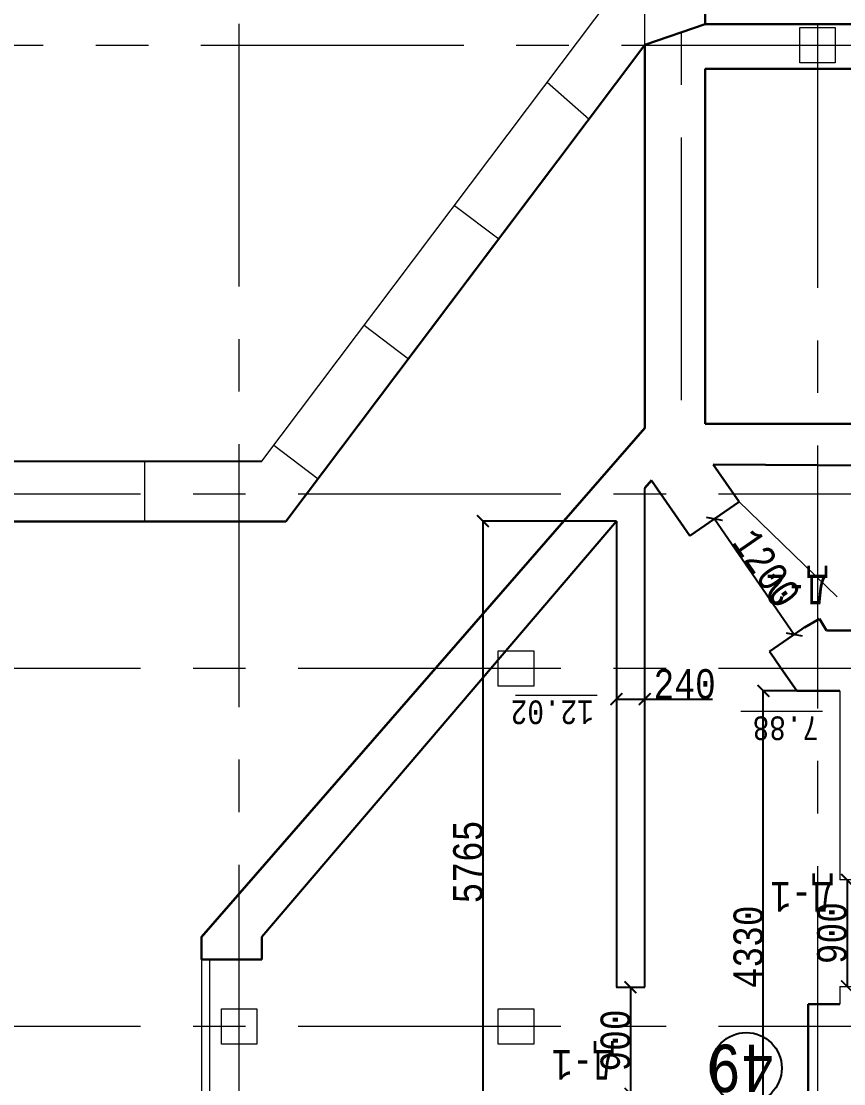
# Model space of a CAD drawing. Header units: millimetres. Extents: x -689206 to 4969298, y -1019800 to 703299.
# Drawn here: x 352163 to 359119, y -955693 to -946709 of the extents above; entities that cross this region are included whole.
import ezdxf

# ---------------------------------------------------------------- set-up
doc = ezdxf.new("R2010")
doc.units = ezdxf.units.MM
doc.linetypes.add('осеваяX2', pattern=[101.6, 63.5, -12.7, 12.7, -12.7])
for name, color, linetype, lineweight in [('несущие', 7, 'Continuous', 30), ('РАЗМЕРЫ', 7, 'Continuous', 9), ('стены', 7, 'Continuous', 20)]:
    doc.layers.add(name, color=color, linetype=linetype, lineweight=lineweight)
doc.layers.add('четотам', color=7, linetype='Continuous')
doc.styles.add('Аннотативный', font='isocteur.ttf', dxfattribs={"width": 0.7, "height": 250})
doc.dimstyles.new('Аннотативный', dxfattribs={"dimscale": 0, "dimtxt": 250, "dimasz": 100, "dimexe": 1.25, "dimexo": 0.625, "dimtad": 1, "dimdec": 0, "dimtxsty": 'Аннотативный', "dimblk": 'ARCHTICK', "dimcen": 2.5, "dimadec": 0, "dimazin": 0, "dimtfac": 1, "dimtdec": 0, "dimtmove": 0, "dimatfit": 3, "dimfxl": 1, "dimarcsym": 0})

# ---------------------------------------------------------------- blocks, each defined once
blk = doc.blocks.new('_ArchTick')
at = {"color": 0, "linetype": 'ByBlock', "const_width": 0.15}
blk.add_lwpolyline([(-0.5, -0.5), (0.5, 0.5)], dxfattribs=at)
blk = doc.blocks.new('*D4264')
at = {"layer": 'Defpoints', "color": 0, "lineweight": 5, "transparency": 16777216}
for p in [(357196.6, -950935.4), (356068.1, -956700.3), (357196.6, -956700.3)]:
    blk.add_point(p, dxfattribs=at)
at = {"layer": 'стены', "color": 0, "lineweight": -2, "transparency": 16777216}
for p, q in [((357196, -950935.4), (356066.8, -950935.4)), ((356068.1, -950935.4), (356068.1, -956700.3)), ((357196, -956700.3), (356066.8, -956700.3))]:
    blk.add_line(p, q, dxfattribs=at)
at = {"layer": 'стены', "color": 0, "lineweight": -2, "transparency": 16777216, "xscale": 100, "yscale": 100, "zscale": 100}
for p, rotation in [((356068.1, -950935.4), 90), ((356068.1, -956700.3), 270)]:
    blk.add_blockref('_ArchTick', p, dxfattribs=dict(at, rotation=rotation))
at = {"layer": 'стены', "color": 0, "lineweight": 5, "transparency": 16777216, "insert": (355942.5, -953817.8), "char_height": 250, "attachment_point": 5, "rotation": 90, "style": 'Аннотативный'}
blk.add_mtext('5765', dxfattribs=at)
blk = doc.blocks.new('*D4308')
at = {"layer": 'Defpoints', "color": 0, "lineweight": 5, "transparency": 16777216}
for p in [(359146.7, -953969.3), (359146.7, -954869.3), (359146.7, -954869.3)]:
    blk.add_point(p, dxfattribs=at)
at = {"layer": 'стены', "color": 0, "lineweight": -2, "transparency": 16777216}
for p, q in [((359146, -953969.3), (359145.4, -953969.3)), ((359146.7, -953969.3), (359146.7, -954869.3)), ((359146, -954869.3), (359145.4, -954869.3))]:
    blk.add_line(p, q, dxfattribs=at)
at = {"layer": 'стены', "color": 0, "lineweight": -2, "transparency": 16777216, "xscale": 100, "yscale": 100, "zscale": 100}
for p, rotation in [((359146.7, -953969.3), 90), ((359146.7, -954869.3), 270)]:
    blk.add_blockref('_ArchTick', p, dxfattribs=dict(at, rotation=rotation))
at = {"layer": 'стены', "color": 0, "lineweight": 5, "transparency": 16777216, "insert": (359021, -954419.3), "char_height": 250, "attachment_point": 5, "rotation": 90, "style": 'Аннотативный'}
blk.add_mtext('900', dxfattribs=at)
blk = doc.blocks.new('*D4363')
at = {"layer": 'Defpoints', "color": 0, "linetype": 'ByBlock', "lineweight": 5, "transparency": 16777216}
for p in [(357196.6, -952439.5), (357436.6, -952439.5), (357436.6, -952439.5)]:
    blk.add_point(p, dxfattribs=at)
at = {"layer": 'РАЗМЕРЫ', "color": 0, "linetype": 'ByBlock', "lineweight": -2, "transparency": 16777216}
for p, q in [((357196.6, -952438.9), (357196.6, -952438.3)), ((357196.6, -952439.5), (357436.6, -952439.5)), ((357436.6, -952439.5), (358010.4, -952439.5)), ((357436.6, -952440.1), (357436.6, -952440.8))]:
    blk.add_line(p, q, dxfattribs=at)
at = {"layer": 'РАЗМЕРЫ', "color": 0, "linetype": 'ByBlock', "lineweight": -2, "transparency": 16777216, "xscale": 100, "yscale": 100, "zscale": 100, "rotation": 180}
blk.add_blockref('_ArchTick', (357196.6, -952439.5), dxfattribs=at)
at = {"layer": 'РАЗМЕРЫ', "color": 0, "linetype": 'ByBlock', "lineweight": -2, "transparency": 16777216, "xscale": 100, "yscale": 100, "zscale": 100}
blk.add_blockref('_ArchTick', (357436.6, -952439.5), dxfattribs=at)
at = {"layer": 'РАЗМЕРЫ', "color": 0, "linetype": 'ByBlock', "lineweight": 5, "transparency": 16777216, "insert": (357773.5, -952313.9), "char_height": 250, "attachment_point": 5, "style": 'Аннотативный'}
blk.add_mtext('240', dxfattribs=at)
blk = doc.blocks.new('*D4398')
at = {"layer": 'Defpoints', "color": 0, "linetype": 'ByBlock', "lineweight": 5, "transparency": 16777216}
for p in [(357314.9, -954877.3), (357314.9, -955777.3), (357314.9, -955777.3)]:
    blk.add_point(p, dxfattribs=at)
at = {"layer": 'РАЗМЕРЫ', "color": 0, "linetype": 'ByBlock', "lineweight": -2, "transparency": 16777216}
for p, q in [((357314.3, -954877.3), (357313.6, -954877.3)), ((357314.9, -954877.3), (357314.9, -955777.3)), ((357314.3, -955777.3), (357313.6, -955777.3))]:
    blk.add_line(p, q, dxfattribs=at)
at = {"layer": 'РАЗМЕРЫ', "color": 0, "linetype": 'ByBlock', "lineweight": -2, "transparency": 16777216, "xscale": 100, "yscale": 100, "zscale": 100}
for p, rotation in [((357314.9, -954877.3), 90), ((357314.9, -955777.3), 270)]:
    blk.add_blockref('_ArchTick', p, dxfattribs=dict(at, rotation=rotation))
at = {"layer": 'РАЗМЕРЫ', "color": 0, "linetype": 'ByBlock', "lineweight": 5, "transparency": 16777216, "insert": (357189.3, -955327.3), "char_height": 250, "attachment_point": 5, "rotation": 90, "style": 'Аннотативный'}
blk.add_mtext('900', dxfattribs=at)
blk = doc.blocks.new('*D4400')
at = {"layer": 'Defpoints', "color": 0, "linetype": 'ByBlock', "lineweight": 5, "transparency": 16777216}
for p in [(358438.9, -952370.8), (358854, -952370.8), (358816.7, -956700.3)]:
    blk.add_point(p, dxfattribs=at)
at = {"layer": 'РАЗМЕРЫ', "color": 0, "linetype": 'ByBlock', "lineweight": -2, "transparency": 16777216}
for p, q in [((358853.3, -952370.8), (358437.7, -952370.8)), ((358438.9, -956700.3), (358438.9, -952370.8)), ((358816, -956700.3), (358437.7, -956700.3))]:
    blk.add_line(p, q, dxfattribs=at)
at = {"layer": 'РАЗМЕРЫ', "color": 0, "linetype": 'ByBlock', "lineweight": -2, "transparency": 16777216, "xscale": 100, "yscale": 100, "zscale": 100}
for p, rotation in [((358438.9, -952370.8), 90), ((358438.9, -956700.3), 270)]:
    blk.add_blockref('_ArchTick', p, dxfattribs=dict(at, rotation=rotation))
at = {"layer": 'РАЗМЕРЫ', "color": 0, "linetype": 'ByBlock', "lineweight": 5, "transparency": 16777216, "insert": (358313.3, -954535.5), "char_height": 250, "attachment_point": 5, "rotation": 90, "style": 'Аннотативный'}
blk.add_mtext('4330', dxfattribs=at)
blk = doc.blocks.new('*D4428')
at = {"layer": 'Defpoints', "color": 0, "linetype": 'ByBlock', "lineweight": 5, "ltscale": 35, "transparency": 16777216}
for p in [(358025.5, -950916.2), (358700.4, -951894.1), (358700.4, -951894.1)]:
    blk.add_point(p, dxfattribs=at)
at = {"layer": 'РАЗМЕРЫ', "color": 0, "linetype": 'ByBlock', "lineweight": -2, "ltscale": 35, "transparency": 16777216}
for p, q in [((358025.5, -950916.2), (358700.4, -951894.1)), ((358026, -950915.8), (358026.5, -950915.5)), ((358700.9, -951893.7), (358701.4, -951893.4))]:
    blk.add_line(p, q, dxfattribs=at)
at = {"layer": 'РАЗМЕРЫ', "color": 0, "linetype": 'ByBlock', "lineweight": -2, "ltscale": 35, "transparency": 16777216, "xscale": 100, "yscale": 100, "zscale": 100}
for p, rotation in [((358025.5, -950916.2), 124.6116809015666), ((358700.4, -951894.1), 304.6116809015666)]:
    blk.add_blockref('_ArchTick', p, dxfattribs=dict(at, rotation=rotation))
at = {"layer": 'РАЗМЕРЫ', "color": 0, "linetype": 'ByBlock', "lineweight": 5, "ltscale": 35, "transparency": 16777216, "insert": (358466.3, -951333.8), "char_height": 250, "attachment_point": 5, "rotation": 304.61168, "style": 'Аннотативный'}
blk.add_mtext('1200', dxfattribs=at)

msp = doc.modelspace()

# ---------------------------------------------------------------- linework, layer by layer
at = {"layer": 'несущие', "lineweight": 20}
msp.add_line((354198, -950428.7), (356444.9, -947445.8), dxfattribs=at)
at = {"layer": 'несущие', "color": 0}
for p, q in [((354401.6, -950938.7), (356699.9, -947887.5)), ((354401.6, -950938.7), (356640, -947967)), ((354222.6, -950938.7), (354401.6, -950938.7)), ((358802.5, -951823.6), (358492.2, -952037.8)), ((358802.5, -951823.6), (358803.3, -951824.8)), ((358986.7, -951860.8), (359086.7, -951860.8)), ((359086.7, -951860.8), (359287.2, -951860.8)), ((358492.2, -952037.8), (358531.2, -952094.7)), ((358531.2, -952094.7), (358590.1, -952180.8)), ((358590.1, -952180.8), (358721.3, -952370.8)), ((358986.7, -952370.8), (358721.3, -952370.8)), ((359086.7, -952370.8), (358721.7, -952370.8)), ((359086.7, -952370.8), (358986.7, -952370.8))]:
    msp.add_line(p, q, dxfattribs=at)
at = {"layer": 'РАЗМЕРЫ', "linetype": 'осеваяX2', "lineweight": 5, "ltscale": 35}
for p, q in [((357747, -949913.3), (357747, -914735.9)), ((358896.7, -914735.9), (358896.7, -964577.2)), ((332346.7, -946910.3), (399399.4, -946910.3))]:
    msp.add_line(p, q, dxfattribs=at)
at = {"layer": 'РАЗМЕРЫ', "lineweight": 20, "ltscale": 150}
for p, q in [((357436.9, -946909.1), (357436.9, -946128.9)), ((356611.3, -947225), (356965.1, -947535.5)), ((355827.7, -948265.3), (356202.6, -948547.7)), ((355063.5, -949279.7), (355438.5, -949562.1)), ((354299.4, -950294.1), (354674.4, -950576.6)), ((353207.7, -950938.7), (353207.6, -950428.7))]:
    msp.add_line(p, q, dxfattribs=at)
at = {"layer": 'РАЗМЕРЫ', "linetype": 'ByBlock', "lineweight": 20}
for p, q in [((356444.9, -947445.8), (357261.5, -946361.8)), ((357196.6, -954877.3), (357196.6, -953837.6)), ((357193.2, -954877.3), (357436.6, -954877.3))]:
    msp.add_line(p, q, dxfattribs=at)
at = {"layer": 'РАЗМЕРЫ', "lineweight": 30, "ltscale": 150}
msp.add_line((357947, -946734.6), (357436.9, -946909.1), dxfattribs=at)
at = {"layer": 'РАЗМЕРЫ', "linetype": 'ByBlock', "lineweight": 30}
for p, q in [((357947, -946734.6), (363719.5, -946732.2)), ((356699.9, -947887.5), (357436.9, -946909.1)), ((357436.9, -946909.1), (357437, -950148.6)), ((363719.5, -947112.2), (357947, -947112.2)), ((357947, -947112.2), (357947, -950112.2)), ((357947, -950112.2), (363719.5, -950112.2)), ((363719.5, -950492.2), (358014.3, -950455.4))]:
    msp.add_line(p, q, dxfattribs=at)
at = {"layer": 'РАЗМЕРЫ', "linetype": 'ByBlock', "lineweight": 25}
for p, q in [((357436.6, -954877.3), (357437, -950655.4)), ((357196.6, -950937), (357196.6, -954877.3)), ((357196.6, -954877.3), (357436.6, -954877.3))]:
    msp.add_line(p, q, dxfattribs=at)
at = {"layer": 'РАЗМЕРЫ', "linetype": 'ByBlock', "lineweight": 5, "ltscale": 35}
for p, q in [((358234.5, -950771.9), (357816.4, -951060.5)), ((358229.3, -950766.9), (359063.8, -951574.3))]:
    msp.add_line(p, q, dxfattribs=at)
at = {"layer": 'РАЗМЕРЫ', "linetype": 'ByBlock', "lineweight": 30, "ltscale": 35}
for p, q in [((358234.5, -950771.9), (357816.4, -951060.5)), ((358787.8, -951833.7), (358914.9, -951760.4)), ((358914.9, -951760.4), (358972.9, -951860.8)), ((358986.7, -951860.8), (358972.9, -951860.8))]:
    msp.add_line(p, q, dxfattribs=at)
at = {"layer": 'РАЗМЕРЫ'}
for p, q in [((357033.7, -952408.7), (356344.4, -952408.7)), ((358938.7, -952544.3), (358249.5, -952544.3))]:
    msp.add_line(p, q, dxfattribs=at)
at = {"layer": 'РАЗМЕРЫ', "lineweight": 30}
msp.add_line((353686.6, -954642.1), (354196.6, -954642.1), dxfattribs=at)
at = {"layer": 'РАЗМЕРЫ', "lineweight": 5}
for p, q in [((353686.6, -954642.1), (353686.6, -958479.1)), ((353756.6, -954642.1), (353756.6, -958479.1))]:
    msp.add_line(p, q, dxfattribs=at)
at = {"layer": 'стены', "linetype": 'осеваяX2', "lineweight": 5, "ltscale": 35}
for p, q in [((354006.6, -963175.7), (354006.6, -914735.9)), ((399399.4, -950708.3), (332346.7, -950708.3)), ((399399.4, -952180.8), (332346.7, -952180.8)), ((399399.4, -955208.3), (332346.7, -955208.3))]:
    msp.add_line(p, q, dxfattribs=at)
at = {"layer": 'стены', "lineweight": 30}
for p, q in [((357947, -946734.6), (357947, -936063.6)), ((357437, -950148.6), (357437, -949348.6)), ((353686.6, -954450.8), (357436.6, -950145.3)), ((353687, -954452), (357437, -950146.6)), ((353687, -954454), (357437, -950148.6)), ((358234.5, -950771.9), (358015.7, -950455.5)), ((357491.9, -950589.5), (357436.6, -950654.2)), ((357492.2, -950590.7), (357437, -950655.4)), ((357816.4, -951060.5), (357492.2, -950590.7)), ((357571.9, -950708.3), (357492.2, -950592.7)), ((354222.6, -950938.7), (350667.7, -950938.7)), ((354196.6, -954450.3), (357196.6, -950935.4)), ((354197, -954451.5), (357197, -950936.6)), ((362518.7, -951860.8), (359086.7, -951860.8)), ((353686.6, -954642.1), (353686.6, -954450.8)), ((354196.6, -954642.1), (354196.6, -954450.3)), ((358816.7, -955020.3), (358816.7, -956700.3)), ((359086.7, -955020.3), (358816.7, -955020.3))]:
    msp.add_line(p, q, dxfattribs=at)
at = {"layer": 'стены', "lineweight": 25}
msp.add_line((350157.7, -950428.7), (354198, -950428.7), dxfattribs=at)
at = {"layer": 'стены', "lineweight": 20}
for p, q in [((357436.6, -952200.3), (357436.6, -950654.2)), ((357437, -952201.5), (357437, -950655.4)), ((357196.6, -952200.3), (357196.6, -950935.4)), ((357197, -952201.5), (357197, -950936.6)), ((357196.6, -952200.3), (357196.6, -953837.6)), ((357436.6, -954877.3), (357436.6, -952200.3)), ((357436.6, -954877.3), (357436.6, -954877.3))]:
    msp.add_line(p, q, dxfattribs=at)
at = {"layer": 'стены'}
for p, q in [((359086.7, -952370.8), (359086.7, -953969.3)), ((359206.7, -953969.3), (359086.7, -953969.3)), ((359086.7, -954869.3), (359086.7, -955020.3)), ((359086.7, -954869.3), (359206.7, -954869.3))]:
    msp.add_line(p, q, dxfattribs=at)
for points in [[(359046.7, -947060.3), (358746.7, -947060.3), (358746.7, -946760.3), (359046.7, -946760.3)], [(356496.7, -952330.8), (356196.7, -952330.8), (356196.7, -952030.8), (356496.7, -952030.8)], [(354156.6, -955358.3), (353856.6, -955358.3), (353856.6, -955058.3), (354156.6, -955058.3)], [(356496.7, -955358.3), (356196.7, -955358.3), (356196.7, -955058.3), (356496.7, -955058.3)]]:
    msp.add_lwpolyline(points, close=True, dxfattribs=at)
at = {"layer": 'четотам'}
msp.add_circle((358294.7, -955560.2), 300, dxfattribs=at)

# ---------------------------------------------------------------- texts
at = {"layer": 'РАЗМЕРЫ', "lineweight": 20, "ltscale": 150, "attachment_point": 1, "rotation": 180, "style": 'Аннотативный'}
for s, insert, char_height, width in [('Д-2', (358981.6, -951638.5), 250, 922.913), ('Д-1', (359024.7, -954237.8), 250, 922.913), ('Д-1', (357174.7, -955657.8), 250, 922.913), ('49', (358532, -955763.3), 401.1, 1460)]:
    msp.add_mtext(s, dxfattribs=dict(at, insert=insert, char_height=char_height, width=width))
at = {"layer": 'РАЗМЕРЫ', "char_height": 200, "width": 656.117, "attachment_point": 1, "rotation": 180, "style": 'Аннотативный'}
for s, insert in [('12.02', (357004.4, -952651.5)), ('7.88', (358909.4, -952787.1))]:
    msp.add_mtext(s, dxfattribs=dict(at, insert=insert))

# ---------------------------------------------------------------- dimensions: what is measured, and where the dimension line sits
at = {"layer": 'РАЗМЕРЫ', "linetype": 'ByBlock', "lineweight": 5, "ltscale": 35}
dim = msp.add_aligned_dim(p1=(358025.5, -950916.2), p2=(358700.4, -951894.1), distance=0, text='1200', dimstyle='Аннотативный', dxfattribs=at)
dim.commit()
dim.dimension.update_dxf_attribs({"geometry": '*D4428', "text_midpoint": (358466.3, -951333.8)})
at = {"layer": 'РАЗМЕРЫ', "linetype": 'ByBlock', "lineweight": 5}
dim = msp.add_aligned_dim(p1=(357196.6, -952439.5), p2=(357436.6, -952439.5), distance=0, dimstyle='Аннотативный', dxfattribs=at)
dim.commit()
dim.dimension.update_dxf_attribs({"geometry": '*D4363', "text_midpoint": (357773.5, -952313.9)})
dim = msp.add_linear_dim(base=(358438.9, -952370.8), p1=(358816.7, -956700.3), p2=(358854, -952370.8), angle=270, text='4330', dimstyle='Аннотативный', dxfattribs=at)
dim.commit()
dim.dimension.update_dxf_attribs({"geometry": '*D4400', "text_midpoint": (358313.3, -954535.5)})
dim = msp.add_linear_dim(base=(357314.9, -955777.3), p1=(357314.9, -954877.3), p2=(357314.9, -955777.3), angle=270, dimstyle='Аннотативный', dxfattribs=at)
dim.commit()
dim.dimension.update_dxf_attribs({"geometry": '*D4398', "text_midpoint": (357189.3, -955327.3)})
at = {"layer": 'стены', "lineweight": 5}
for p1, p2, distance, picture, middle in [((357196.6, -950935.4), (357196.6, -956700.3), -1128.5, '*D4264', (355942.5, -953817.8)), ((359146.7, -953969.3), (359146.7, -954869.3), 0, '*D4308', (359021, -954419.3))]:
    dim = msp.add_aligned_dim(p1=p1, p2=p2, distance=distance, dimstyle='Аннотативный', dxfattribs=at)
    dim.commit()
    dim.dimension.update_dxf_attribs({"geometry": picture, "text_midpoint": middle})

doc.saveas('drawing.dxf')
